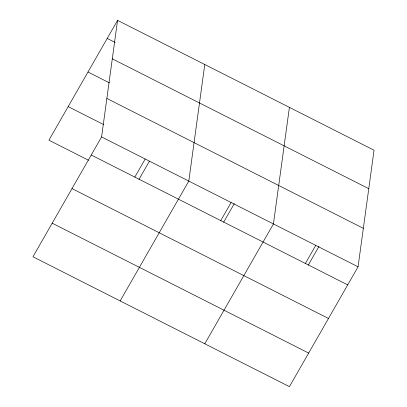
<?xml version="1.0" encoding="UTF-8"?>
<svg xmlns="http://www.w3.org/2000/svg" width="407" height="407" viewBox="0 0 407 407"><rect width="100%" height="100%" fill="white"/><g stroke="black" fill="none" stroke-linecap="round" stroke-linejoin="round"><path stroke-width="0.61" d="M101.592 136.93L117.572 20.35L374.043 150.224L358.063 266.804L289.428 386.65L32.957 256.776L101.592 136.93L358.063 266.804M204.772 64.51L188.792 181.09L120.157 300.931M289.408 107.367L273.428 223.947L204.792 343.793M117.572 20.35L48.937 140.196L88.573 160.266M134.834 177.091L145.192 159.01M138.975 179.395L149.379 161.233M220.757 220.599L231.11 202.518M223.611 222.258L234.33 203.541M305.392 263.461L315.746 245.375M308.247 265.115L318.966 246.398M107.214 38.436L115.14 42.45M112.296 58.822L368.773 188.695M87.983 72.014L109.498 82.911M106.863 98.458L363.339 228.332M68.167 106.614L103.841 124.679M91.234 155.016L347.71 284.89M72.003 188.594L328.474 318.472M52.188 223.194L308.664 353.067"/></g></svg>
